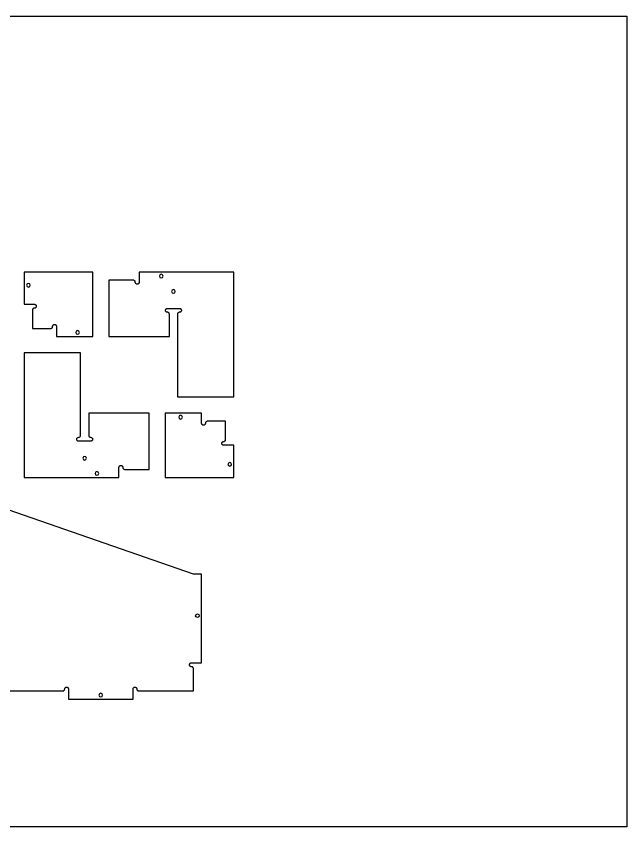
# Model space of a CAD drawing. Header units: inches. Extents: x 0 to 304, y 0 to 160.
# Drawn here: x 163.71 to 199.87, y 0 to 48 of the extents above; entities that cross this region are included whole.
import ezdxf

# ---------------------------------------------------------------- set-up
doc = ezdxf.new("R2010")
doc.units = ezdxf.units.IN
doc.header["$MEASUREMENT"] = 0
for name, color, linetype in [('000_NOTES', 6, 'Continuous'), ('CUT_HOLE', 1, 'Continuous'), ('CUT_THRU', 7, 'Continuous')]:
    doc.layers.add(name, color=color, linetype=linetype)

# ---------------------------------------------------------------- blocks, each defined once
blk = doc.blocks.new('FASTENER')
blk.add_circle((0, 0), 0.109)

msp = doc.modelspace()

# ---------------------------------------------------------------- linework, layer by layer
at = {"layer": '000_NOTES'}
msp.add_lwpolyline([(103.874, 0), (103.874, 48), (199.874, 48), (199.874, 0)], close=True, dxfattribs=at)
at = {"layer": 'CUT_THRU'}
for points in [[(164.187, 30.94, 0), (164.787, 30.94, 0), (164.806, 30.938, 0), (164.826, 30.933, 0), (164.844, 30.924, 0), (164.86, 30.913, 0), (164.874, 30.899, 0), (164.886, 30.882, 0), (164.894, 30.864, 0), (164.899, 30.845, 0), (164.901, 30.825, 0), (164.899, 30.805, 0), (164.894, 30.786, 0), (164.886, 30.768, 0), (164.874, 30.752, 0), (164.86, 30.737, 0), (164.844, 30.726, 0), (164.826, 30.717, 0), (164.806, 30.712, 0), (164.767, 30.709, 0), (164.747, 30.704, 0), (164.729, 30.695, 0), (164.713, 30.684, 0), (164.699, 30.67, 0), (164.687, 30.653, 0), (164.679, 30.635, 0), (164.674, 30.616, 0), (164.672, 30.596, 0), (164.672, 29.515, 0), (165.753, 29.515, 0), (165.773, 29.517, 0), (165.792, 29.522, 0), (165.81, 29.531, 0), (165.826, 29.542, 0), (165.841, 29.556, 0), (165.852, 29.573, 0), (165.86, 29.591, 0), (165.866, 29.61, 0), (165.869, 29.65, 0), (165.874, 29.669, 0), (165.883, 29.687, 0), (165.894, 29.703, 0), (165.908, 29.718, 0), (165.925, 29.729, 0), (165.943, 29.738, 0), (165.962, 29.743, 0), (165.982, 29.744, 0), (166.002, 29.743, 0), (166.021, 29.738, 0), (166.039, 29.729, 0), (166.056, 29.718, 0), (166.07, 29.703, 0), (166.081, 29.687, 0), (166.09, 29.669, 0), (166.095, 29.65, 0), (166.096, 29.63, 0), (166.096, 29.03, 0), (168.248, 29.03, 0), (168.248, 32.849, 0), (164.187, 32.849, 0), (164.187, 30.94, 0)], [(170.991, 32.849, 0), (170.991, 32.25, 0), (170.99, 32.23, 0), (170.984, 32.21, 0), (170.976, 32.192, 0), (170.965, 32.176, 0), (170.95, 32.162, 0), (170.934, 32.15, 0), (170.916, 32.142, 0), (170.897, 32.137, 0), (170.877, 32.135, 0), (170.857, 32.137, 0), (170.838, 32.142, 0), (170.819, 32.15, 0), (170.803, 32.162, 0), (170.789, 32.176, 0), (170.778, 32.192, 0), (170.769, 32.21, 0), (170.764, 32.23, 0), (170.76, 32.27, 0), (170.755, 32.289, 0), (170.747, 32.307, 0), (170.735, 32.323, 0), (170.721, 32.337, 0), (170.705, 32.349, 0), (170.687, 32.357, 0), (170.668, 32.362, 0), (170.648, 32.364, 0), (169.203, 32.364, 0), (169.203, 29.03, 0), (172.78, 29.03, 0), (172.78, 30.354, 0), (172.778, 30.373, 0), (172.773, 30.393, 0), (172.764, 30.411, 0), (172.753, 30.427, 0), (172.739, 30.441, 0), (172.722, 30.453, 0), (172.704, 30.461, 0), (172.685, 30.466, 0), (172.645, 30.47, 0), (172.626, 30.475, 0), (172.608, 30.483, 0), (172.591, 30.495, 0), (172.577, 30.509, 0), (172.566, 30.525, 0), (172.557, 30.543, 0), (172.552, 30.563, 0), (172.55, 30.583, 0), (172.552, 30.603, 0), (172.557, 30.622, 0), (172.566, 30.64, 0), (172.577, 30.656, 0), (172.591, 30.67, 0), (172.608, 30.682, 0), (172.626, 30.69, 0), (172.645, 30.695, 0), (172.665, 30.697, 0), (173.379, 30.697, 0), (173.399, 30.695, 0), (173.418, 30.69, 0), (173.436, 30.682, 0), (173.453, 30.67, 0), (173.467, 30.656, 0), (173.478, 30.64, 0), (173.487, 30.622, 0), (173.492, 30.603, 0), (173.494, 30.583, 0), (173.492, 30.563, 0), (173.487, 30.543, 0), (173.478, 30.525, 0), (173.467, 30.509, 0), (173.453, 30.495, 0), (173.436, 30.483, 0), (173.418, 30.475, 0), (173.399, 30.47, 0), (173.359, 30.466, 0), (173.34, 30.461, 0), (173.322, 30.453, 0), (173.305, 30.441, 0), (173.291, 30.427, 0), (173.28, 30.411, 0), (173.271, 30.393, 0), (173.266, 30.373, 0), (173.265, 30.354, 0), (173.265, 25.454, 0), (176.598, 25.454, 0), (176.598, 32.849, 0), (170.991, 32.849, 0)], [(169.794, 20.68, 0), (169.794, 21.28, 0), (169.796, 21.3, 0), (169.801, 21.319, 0), (169.809, 21.337, 0), (169.821, 21.353, 0), (169.835, 21.368, 0), (169.851, 21.379, 0), (169.869, 21.387, 0), (169.889, 21.393, 0), (169.909, 21.394, 0), (169.929, 21.393, 0), (169.948, 21.387, 0), (169.966, 21.379, 0), (169.982, 21.368, 0), (169.996, 21.353, 0), (170.008, 21.337, 0), (170.016, 21.319, 0), (170.021, 21.3, 0), (170.025, 21.26, 0), (170.03, 21.241, 0), (170.039, 21.223, 0), (170.05, 21.206, 0), (170.064, 21.192, 0), (170.081, 21.181, 0), (170.099, 21.172, 0), (170.118, 21.167, 0), (170.138, 21.165, 0), (171.582, 21.165, 0), (171.582, 24.499, 0), (168.006, 24.499, 0), (168.006, 23.176, 0), (168.008, 23.156, 0), (168.013, 23.137, 0), (168.021, 23.119, 0), (168.033, 23.102, 0), (168.047, 23.088, 0), (168.063, 23.077, 0), (168.081, 23.068, 0), (168.101, 23.063, 0), (168.14, 23.06, 0), (168.16, 23.054, 0), (168.178, 23.046, 0), (168.194, 23.035, 0), (168.208, 23.02, 0), (168.22, 23.004, 0), (168.228, 22.986, 0), (168.233, 22.967, 0), (168.235, 22.947, 0), (168.233, 22.927, 0), (168.228, 22.908, 0), (168.22, 22.889, 0), (168.208, 22.873, 0), (168.194, 22.859, 0), (168.178, 22.848, 0), (168.16, 22.839, 0), (168.14, 22.834, 0), (168.12, 22.832, 0), (167.406, 22.832, 0), (167.386, 22.834, 0), (167.367, 22.839, 0), (167.349, 22.848, 0), (167.333, 22.859, 0), (167.319, 22.873, 0), (167.307, 22.889, 0), (167.299, 22.908, 0), (167.294, 22.927, 0), (167.292, 22.947, 0), (167.294, 22.967, 0), (167.299, 22.986, 0), (167.307, 23.004, 0), (167.319, 23.02, 0), (167.333, 23.035, 0), (167.349, 23.046, 0), (167.367, 23.054, 0), (167.386, 23.06, 0), (167.426, 23.063, 0), (167.446, 23.068, 0), (167.464, 23.077, 0), (167.48, 23.088, 0), (167.494, 23.102, 0), (167.506, 23.119, 0), (167.514, 23.137, 0), (167.519, 23.156, 0), (167.521, 23.176, 0), (167.521, 28.076, 0), (164.187, 28.076, 0), (164.187, 20.68, 0), (169.794, 20.68, 0)], [(176.598, 22.59, 0), (175.999, 22.59, 0), (175.979, 22.591, 0), (175.96, 22.597, 0), (175.942, 22.605, 0), (175.925, 22.617, 0), (175.911, 22.631, 0), (175.9, 22.647, 0), (175.891, 22.665, 0), (175.886, 22.684, 0), (175.884, 22.704, 0), (175.886, 22.724, 0), (175.891, 22.743, 0), (175.9, 22.762, 0), (175.911, 22.778, 0), (175.925, 22.792, 0), (175.942, 22.803, 0), (175.96, 22.812, 0), (175.979, 22.817, 0), (176.019, 22.821, 0), (176.038, 22.826, 0), (176.056, 22.834, 0), (176.073, 22.846, 0), (176.087, 22.86, 0), (176.098, 22.876, 0), (176.107, 22.894, 0), (176.112, 22.914, 0), (176.113, 22.933, 0), (176.113, 24.014, 0), (175.033, 24.014, 0), (175.013, 24.012, 0), (174.993, 24.007, 0), (174.975, 23.999, 0), (174.959, 23.987, 0), (174.945, 23.973, 0), (174.933, 23.957, 0), (174.925, 23.939, 0), (174.92, 23.919, 0), (174.916, 23.88, 0), (174.911, 23.86, 0), (174.903, 23.842, 0), (174.891, 23.826, 0), (174.877, 23.812, 0), (174.861, 23.8, 0), (174.843, 23.792, 0), (174.823, 23.787, 0), (174.804, 23.785, 0), (174.784, 23.787, 0), (174.764, 23.792, 0), (174.746, 23.8, 0), (174.73, 23.812, 0), (174.716, 23.826, 0), (174.704, 23.842, 0), (174.696, 23.86, 0), (174.691, 23.88, 0), (174.689, 23.9, 0), (174.689, 24.499, 0), (172.537, 24.499, 0), (172.537, 20.68, 0), (176.598, 20.68, 0), (176.598, 22.59, 0)]]:
    msp.add_polyline3d(points, close=True, dxfattribs=at)
msp.add_polyline3d([(162.747, 8.042, 0), (166.465, 8.042, 0), (166.485, 8.043, 0), (166.504, 8.049, 0), (166.522, 8.057, 0), (166.539, 8.068, 0), (166.553, 8.083, 0), (166.564, 8.099, 0), (166.573, 8.117, 0), (166.578, 8.136, 0), (166.581, 8.176, 0), (166.586, 8.195, 0), (166.595, 8.213, 0), (166.606, 8.23, 0), (166.62, 8.244, 0), (166.637, 8.255, 0), (166.655, 8.264, 0), (166.674, 8.269, 0), (166.694, 8.271, 0), (166.714, 8.269, 0), (166.733, 8.264, 0), (166.751, 8.255, 0), (166.768, 8.244, 0), (166.782, 8.23, 0), (166.793, 8.213, 0), (166.802, 8.195, 0), (166.807, 8.176, 0), (166.809, 8.156, 0), (166.809, 7.557, 0), (170.628, 7.557, 0), (170.628, 8.156, 0), (170.629, 8.176, 0), (170.634, 8.195, 0), (170.643, 8.213, 0), (170.654, 8.23, 0), (170.669, 8.244, 0), (170.685, 8.255, 0), (170.703, 8.264, 0), (170.722, 8.269, 0), (170.742, 8.271, 0), (170.762, 8.269, 0), (170.781, 8.264, 0), (170.799, 8.255, 0), (170.816, 8.244, 0), (170.83, 8.23, 0), (170.841, 8.213, 0), (170.85, 8.195, 0), (170.855, 8.176, 0), (170.858, 8.136, 0), (170.864, 8.117, 0), (170.872, 8.099, 0), (170.884, 8.083, 0), (170.898, 8.068, 0), (170.914, 8.057, 0), (170.932, 8.049, 0), (170.951, 8.043, 0), (170.971, 8.042, 0), (174.204, 8.042, 0), (174.204, 9.365, 0), (174.202, 9.385, 0), (174.197, 9.404, 0), (174.189, 9.422, 0), (174.177, 9.439, 0), (174.163, 9.453, 0), (174.147, 9.464, 0), (174.129, 9.473, 0), (174.109, 9.478, 0), (174.07, 9.481, 0), (174.05, 9.486, 0), (174.032, 9.495, 0), (174.016, 9.506, 0), (174.002, 9.52, 0), (173.99, 9.537, 0), (173.982, 9.555, 0), (173.977, 9.574, 0), (173.975, 9.594, 0), (173.977, 9.614, 0), (173.982, 9.633, 0), (173.99, 9.651, 0), (174.002, 9.668, 0), (174.016, 9.682, 0), (174.032, 9.693, 0), (174.05, 9.702, 0), (174.07, 9.707, 0), (174.089, 9.709, 0), (174.689, 9.709, 0), (174.689, 14.952, 0), (174.204, 14.952, 0), (163.232, 18.771, 0)], dxfattribs=at)

# ---------------------------------------------------------------- block references
at = {"layer": 'CUT_HOLE', "extrusion": (0, 0, -1), "rotation": 270}
for p in [(-172.3, 32.607), (-164.43, 32.066), (-173.022, 31.703), (-167.344, 29.273), (-173.441, 24.257), (-167.763, 21.827), (-176.356, 21.463), (-168.486, 20.923), (-168.718, 7.799)]:
    msp.add_blockref('FASTENER', p, dxfattribs=at)
at = {"layer": 'CUT_HOLE', "rotation": 90}
msp.add_blockref('FASTENER', (174.446, 12.502), dxfattribs=at)

doc.saveas('drawing.dxf')
